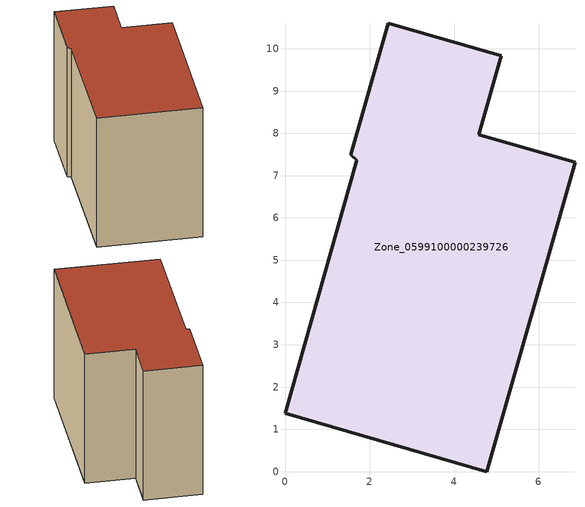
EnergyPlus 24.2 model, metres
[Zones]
Zone_0599100000239726
 floor ground (C_G): 0,1.38 1.7,7.36 1.55,7.49 2.44,10.6 5.11,9.83 4.58,7.97 6.86,7.31 4.77,0 z0
 wall outside (C_F): 1.7,7.36 0,1.38 4.77,0 6.86,7.31 4.58,7.97 5.11,9.83 2.44,10.6 1.55,7.49 1.7,7.36 z0:6.95
 roof outside (C_R): 2.44,10.6 1.55,7.49 1.7,7.36 0,1.38 4.77,0 6.86,7.31 4.58,7.97 5.11,9.83 z6.95
[BUILDING]
Pand.0599100000239726: North Axis=0; Terrain=City; Loads Convergence Tolerance Value=0.04; Temperature Convergence Tolerance Value=0.4; Solar Distribution=FullExterior; Maximum Number of Warmup Days=25; Minimum Number of Warmup Days=1
[Site:Location]
Rotterdam.The.Hague.AP_ZH_NLD Design_Conditions: Latitude=51.96; Longitude=4.45; Time Zone=1; Elevation=-4.5
[SITE:GROUNDTEMPERATURE:BUILDINGSURFACE]
18, 18, 18, 18, 18, 18, 18, 18, 18, 18, 18, 18
[MATERIAL] Thermal Absorptance=0.9; Solar Absorptance=0.7; Visible Absorptance=0.7
Name | Roughness | Thickness | Conductivity | Density | Specific Heat
G.TC.1946 | MediumSmooth | 0.15 | 1 | 540 | 1210
F.TC.1946 | Rough | 0.3 | 0.857143 | 1920 | 840
R.TC.1946 | MediumRough | 0.2 | 0.909091 | 1500 | 1000
[CONSTRUCTION]
C_G: G.TC.1946
C_F: F.TC.1946
C_R: R.TC.1946
[ZONE]
Zone_0599100000239726: Type=1; Multiplier=1; Ceiling Height=Autocalculate; Volume=Autocalculate; Floor Area=autocalculate; Part of Total Floor Area=Yes
[ZONEINFILTRATION:DESIGNFLOWRATE]
Infil_Zone_0599100000239726: Zone or ZoneList or Space or SpaceList=Zone_0599100000239726; Schedule=AlwaysOn; Design Flow Rate Calculation Method=Flow/Area; Flow Rate per Floor Area=0.003; Constant Term Coefficient=1; Temperature Term Coefficient=0; Velocity Term Coefficient=0; Velocity Squared Term Coefficient=0
[HVACTEMPLATE:ZONE:IDEALLOADSAIRSYSTEM]
Zone_0599100000239726: Maximum Heating Supply Air Temperature=50; Minimum Cooling Supply Air Temperature=13; Maximum Heating Supply Air Humidity Ratio=0.0156; Minimum Cooling Supply Air Humidity Ratio=0.0077; Heating Limit=NoLimit; Cooling Limit=NoLimit; Dehumidification Control Type=ConstantSensibleHeatRatio; Cooling Sensible Heat Ratio=0.7; Dehumidification Setpoint=60; Humidification Control Type=None; Humidification Setpoint=30; Outdoor Air Method=None; Outdoor Air Flow Rate per Person=0.00944; Outdoor Air Flow Rate per Zone Floor Area=0; Outdoor Air Flow Rate per Zone=0; Demand Controlled Ventilation Type=None; Outdoor Air Economizer Type=NoEconomizer; Heat Recovery Type=None; Sensible Heat Recovery Effectiveness=0.7; Latent Heat Recovery Effectiveness=0.65
[ZONECONTROL:THERMOSTAT]
ThermostatControl_Zone_0599100000239726: Zone or ZoneList=Zone_0599100000239726; Control Type Schedule=DualSetpointControlType; Control 1=Thermostat_Zone_0599100000239726; Temperature Difference Between Cutout And Setpoint=0
[THERMOSTATSETPOINT:DUALSETPOINT]
Thermostat_Zone_0599100000239726: Heating Setpoint Temperature Schedule=HeatingSetpoint_Zone_0599100000239726; Cooling Setpoint Temperature Schedule=CoolingSetpoint_Zone_0599100000239726
[SCHEDULE:COMPACT]
HeatingSetpoint_Zone_0599100000239726: Through: 12/31, For: AllDays, Until: 24:00, 21
CoolingSetpoint_Zone_0599100000239726: Through: 12/31, For: AllDays, Until: 24:00, 24
DualSetpointControlType: Through: 12/31, For: AllDays, Until: 24:00, 4
AlwaysOn: Through: 12/31, For: AllDays, Until: 24:00, 1
